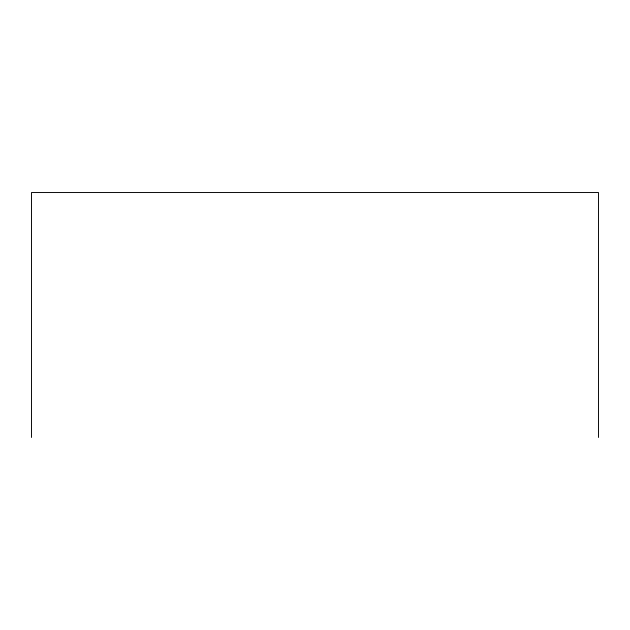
<?xml version="1.0" encoding="UTF-8"?>
<svg xmlns="http://www.w3.org/2000/svg" width="630" height="630" viewBox="0 0 630 630"><rect width="100%" height="100%" fill="white"/><g stroke="black" fill="none" stroke-linecap="round" stroke-linejoin="round"><path stroke-width="0.94" d="M598.5 437.464L598.5 192.536L31.5 192.536L31.5 437.464"/></g></svg>
